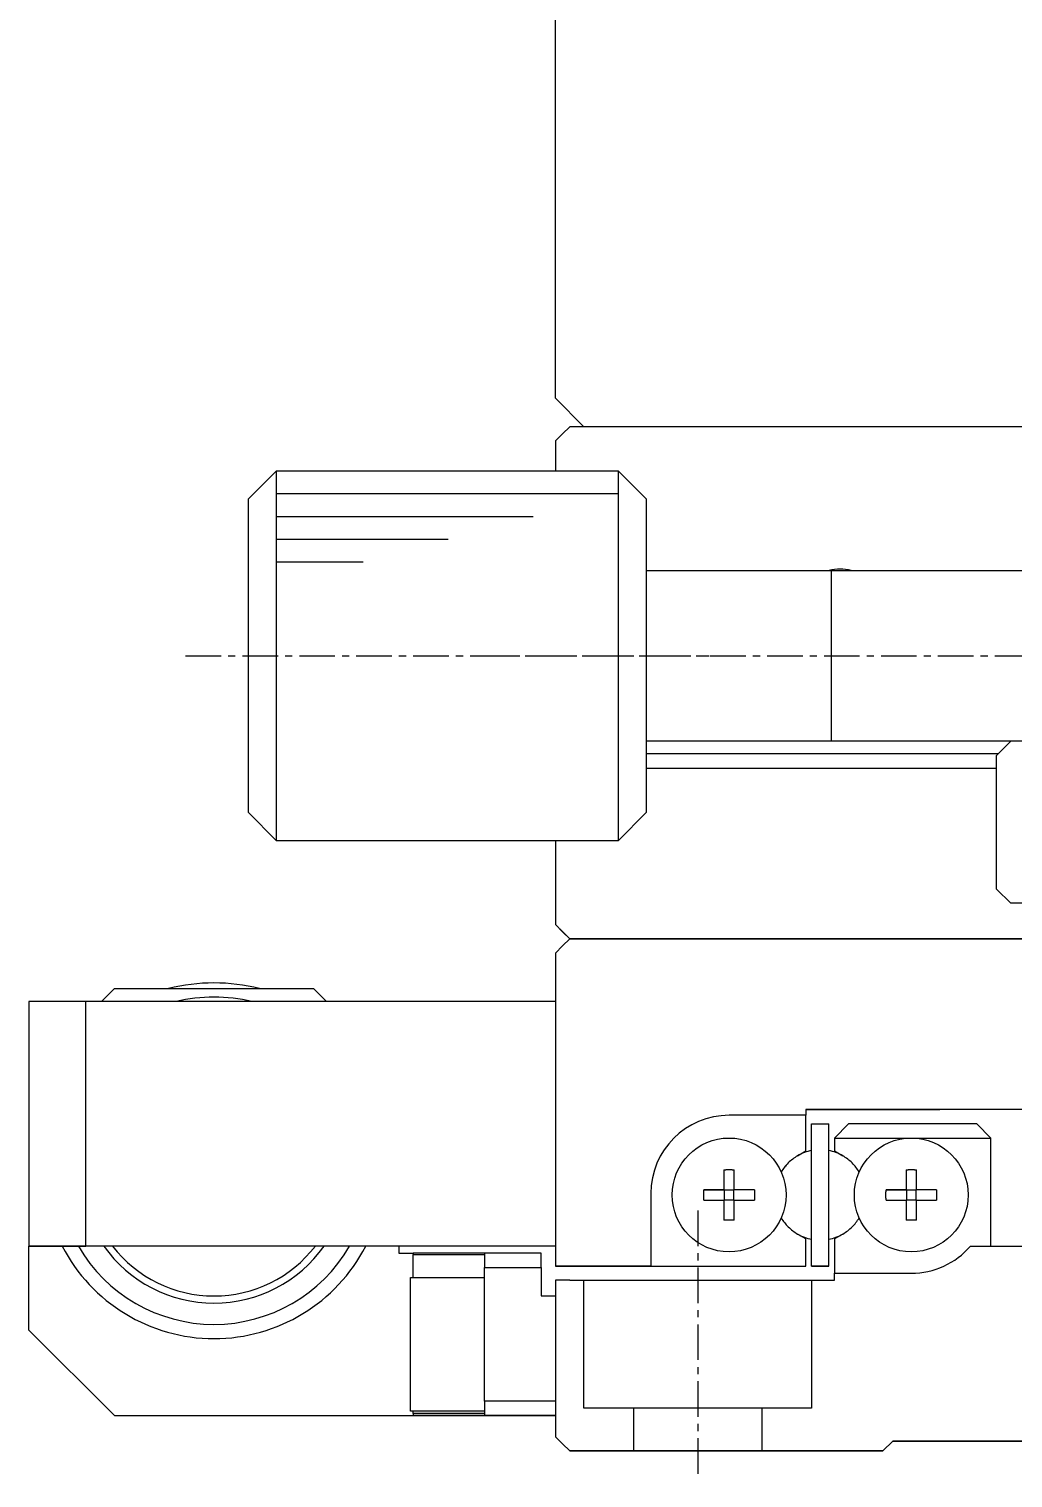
# Model space of a CAD drawing. Extents: x 79 to 327, y 129 to 372.
# Drawn here: x 225.1 to 259.7, y 178.1 to 229 of the extents above; entities that cross this region are included whole.
import ezdxf

# ---------------------------------------------------------------- set-up
doc = ezdxf.new("R2010")
doc.units = 0
doc.linetypes.add('CENTER', pattern=[2, 1.25, -0.25, 0.25, -0.25])
doc.layers.get('0').update_dxf_attribs({"linetype": 'CONTINUOUS'})
doc.layers.add('CENTER', color=1, linetype='CENTER')

msp = doc.modelspace()

# ---------------------------------------------------------------- linework, layer by layer
at = {"color": 7, "linetype": 'CONTINUOUS'}
for p, q in [((243.6, 216.01), (243.6, 309.01)), ((243.6, 216.01), (244.6, 215.01)), ((243.85, 214.76), (244.1, 215.01)), ((313.1, 215.01), (244.1, 215.01)), ((243.85, 214.76), (243.6, 214.51)), ((243.6, 214.51), (243.6, 213.46)), ((232.8, 212.46), (233.8, 213.46)), ((233.8, 200.46), (233.8, 213.46)), ((233.8, 213.46), (245.8, 213.46)), ((245.8, 213.46), (245.8, 206.901)), ((245.8, 213.46), (246.8, 212.46)), ((232.8, 212.46), (232.8, 201.46)), ((246.8, 206.91), (246.8, 212.46)), ((246.8, 209.96), (253.305, 209.96)), ((253.295, 209.96), (262.3, 209.96)), ((253.3, 203.96), (253.3, 209.96)), ((245.8, 206.901), (245.8, 200.46)), ((246.8, 201.46), (246.8, 206.91)), ((253.3, 203.96), (246.8, 203.96)), ((253.3, 203.96), (253.295, 203.96)), ((262.3, 203.96), (253.3, 203.96)), ((253.305, 203.96), (253.3, 203.96)), ((259.1, 203.46), (259.6, 203.96)), ((259.15, 203.51), (246.8, 203.51)), ((259.1, 198.76), (259.1, 203.46)), ((246.8, 203.01), (259.1, 203.01)), ((233.8, 200.46), (232.8, 201.46)), ((246.8, 201.46), (245.8, 200.46)), ((245.8, 200.46), (233.8, 200.46)), ((243.6, 200.46), (243.6, 197.51)), ((259.6, 198.26), (259.1, 198.76)), ((264.648, 198.26), (259.6, 198.26)), ((243.85, 197.26), (243.6, 197.51)), ((243.6, 197.51), (243.85, 197.26)), ((244.1, 197.01), (243.75, 197.36)), ((243.75, 197.36), (244.1, 197.01)), ((244.1, 197.01), (243.85, 197.26)), ((243.85, 197.26), (244.1, 197.01)), ((243.85, 196.76), (243.6, 196.51)), ((244.1, 197.01), (243.85, 196.76)), ((313.1, 197.01), (244.1, 197.01)), ((244.1, 197.01), (313.1, 197.01)), ((243.6, 196.51), (243.6, 185.51)), ((227.65, 194.81), (228.1, 195.26)), ((228.1, 195.26), (235.1, 195.26)), ((235.1, 195.26), (235.55, 194.81)), ((227.1, 194.81), (225.1, 194.81)), ((225.1, 194.81), (225.1, 186.21)), ((227.1, 186.21), (227.1, 194.81)), ((243.6, 194.81), (227.1, 194.81)), ((304.8, 191.01), (252.4, 191.01)), ((252.4, 191.01), (257.1, 191.01)), ((252.4, 191.01), (252.4, 190.81)), ((252.4, 190.81), (249.7, 190.81)), ((252.4, 190.81), (249.7, 190.81)), ((252.4, 189.554), (252.4, 190.81)), ((252.6, 185.51), (252.6, 190.51)), ((252.6, 190.51), (253.2, 190.51)), ((253.2, 185.51), (253.2, 190.51)), ((253.9, 190.51), (253.4, 190.01)), ((258.4, 190.51), (253.9, 190.51)), ((258.9, 190.01), (258.4, 190.51)), ((253.4, 190.01), (253.4, 189.554)), ((253.4, 190.01), (256.1, 190.01)), ((256.1, 190.01), (258.9, 190.01)), ((258.9, 186.21), (258.9, 190.01)), ((252.106, 189.384), (252.4, 189.554)), ((252.106, 189.384), (252.4, 189.554)), ((253.4, 189.554), (253.694, 189.384)), ((253.4, 189.554), (253.694, 189.384)), ((249.52, 188.896), (249.52, 188.19)), ((249.88, 188.19), (249.88, 188.896)), ((255.92, 188.896), (255.92, 188.19)), ((256.28, 188.19), (256.28, 188.896)), ((246.95, 188.06), (246.95, 185.51)), ((248.814, 188.19), (249.52, 188.19)), ((249.52, 188.19), (248.814, 188.19)), ((249.531, 188.179), (249.52, 188.19)), ((249.87, 188.179), (249.531, 188.179)), ((249.531, 188.179), (249.531, 187.84)), ((249.87, 188.179), (249.88, 188.19)), ((249.87, 187.84), (249.87, 188.179)), ((250.587, 188.19), (249.88, 188.19)), ((250.587, 188.19), (249.88, 188.19)), ((255.214, 188.19), (255.92, 188.19)), ((255.92, 188.19), (255.214, 188.19)), ((255.931, 188.179), (255.92, 188.19)), ((256.27, 188.179), (255.931, 188.179)), ((255.931, 188.179), (255.931, 187.84)), ((256.27, 188.179), (256.28, 188.19)), ((256.27, 187.84), (256.27, 188.179)), ((256.987, 188.19), (256.28, 188.19)), ((256.987, 188.19), (256.28, 188.19)), ((248.814, 187.83), (249.52, 187.83)), ((249.531, 187.84), (249.52, 187.83)), ((249.52, 187.83), (249.52, 187.123)), ((249.531, 187.84), (249.87, 187.84)), ((249.87, 187.84), (249.88, 187.83)), ((249.88, 187.123), (249.88, 187.83)), ((249.88, 187.83), (250.587, 187.83)), ((255.214, 187.83), (255.92, 187.83)), ((255.931, 187.84), (255.92, 187.83)), ((255.92, 187.83), (255.92, 187.123)), ((255.931, 187.84), (256.27, 187.84)), ((256.27, 187.84), (256.28, 187.83)), ((256.28, 187.123), (256.28, 187.83)), ((256.28, 187.83), (256.987, 187.83)), ((252.4, 186.465), (252.106, 186.635)), ((252.4, 185.51), (252.4, 186.465)), ((253.694, 186.635), (253.4, 186.465)), ((253.4, 186.465), (253.4, 185.26)), ((225.1, 186.21), (227.1, 186.21)), ((238.6, 186.21), (225.1, 186.21)), ((225.1, 183.26), (225.1, 186.21)), ((243.6, 186.21), (227.1, 186.21)), ((238.1, 186.21), (238.1, 185.96)), ((238.1, 185.96), (238.6, 185.96)), ((243.6, 186.21), (238.6, 186.21)), ((241.1, 185.96), (238.6, 185.96)), ((238.6, 185.96), (238.6, 185.919)), ((238.6, 185.11), (238.6, 185.919)), ((238.6, 185.919), (241.1, 185.919)), ((243.1, 185.96), (241.1, 185.96)), ((241.1, 185.96), (241.1, 185.46)), ((243.1, 185.46), (243.1, 185.96)), ((258.179, 186.21), (299.021, 186.21)), ((241.1, 180.76), (241.1, 185.46)), ((241.1, 185.46), (243.1, 185.46)), ((243.1, 185.46), (243.1, 184.46)), ((244.1, 185.51), (243.6, 185.51)), ((243.6, 185.51), (244.1, 185.51)), ((244.1, 185.51), (246.95, 185.51)), ((246.95, 185.51), (244.1, 185.51)), ((246.95, 185.51), (252.4, 185.51)), ((246.95, 185.51), (252.4, 185.51)), ((253.2, 185.51), (252.6, 185.51)), ((252.6, 185.51), (253.2, 185.51)), ((238.5, 180.41), (238.5, 185.11)), ((238.5, 185.11), (241.1, 185.11)), ((243.6, 185.01), (243.6, 179.51)), ((244.1, 185.01), (243.6, 185.01)), ((244.1, 185.01), (253.4, 185.01)), ((253.4, 185.01), (253.4, 185.26)), ((253.4, 185.26), (256.1, 185.26)), ((243.1, 184.46), (243.6, 184.46)), ((225.1, 183.26), (228.1, 180.26)), ((228.1, 180.26), (225.1, 183.26)), ((241.1, 180.41), (238.5, 180.41)), ((238.6, 180.329), (238.6, 180.41)), ((238.6, 180.329), (238.6, 180.26)), ((241.1, 180.329), (238.6, 180.329)), ((243.6, 180.76), (241.1, 180.76)), ((241.1, 180.76), (241.1, 180.26)), ((228.1, 180.26), (238.6, 180.26)), ((228.1, 180.26), (230.1, 180.26)), ((233.1, 180.26), (238.6, 180.26)), ((241.1, 180.26), (238.6, 180.26)), ((238.6, 180.26), (241.1, 180.26)), ((243.6, 180.26), (241.1, 180.26)), ((241.1, 180.26), (243.6, 180.26)), ((243.85, 179.26), (243.6, 179.51)), ((243.6, 179.51), (243.85, 179.26)), ((255.1, 179.01), (255.45, 179.36)), ((255.45, 179.36), (255.1, 179.01)), ((301.75, 179.36), (255.45, 179.36)), ((255.45, 179.36), (265.7, 179.36)), ((243.85, 179.26), (244.1, 179.01)), ((244.1, 179.01), (243.85, 179.26)), ((255.1, 179.01), (244.1, 179.01)), ((244.1, 179.01), (255.1, 179.01)), ((246.35, 179.01), (250.85, 179.01)), ((246.35, 179.01), (250.85, 179.01)), ((246.35, 179.01), (250.85, 179.01)), ((246.35, 179.01), (250.85, 179.01))]:
    msp.add_line(p, q, dxfattribs=at)
at = {"color": 3, "linetype": 'CONTINUOUS'}
for p, q in [((233.8, 212.66), (245.8, 212.66)), ((233.8, 211.86), (242.815, 211.86)), ((233.8, 211.06), (239.829, 211.06)), ((233.8, 210.26), (236.843, 210.26)), ((244.6, 180.51), (244.6, 185.01)), ((252.6, 185.01), (252.6, 180.51)), ((252.6, 180.51), (244.6, 180.51)), ((246.35, 179.01), (246.35, 180.51)), ((250.85, 180.51), (250.85, 179.01))]:
    msp.add_line(p, q, dxfattribs=at)
at = {"color": 7, "linetype": 'CONTINUOUS'}
for points in [[(249.519, 188.896, 0), (249.523, 188.896, 0), (249.525, 188.896, 0), (249.529, 188.896, 0), (249.531, 188.896, 0), (249.533, 188.896, 0), (249.537, 188.896, 0), (249.539, 188.897, 0), (249.543, 188.897, 0), (249.545, 188.897, 0), (249.547, 188.897, 0), (249.551, 188.897, 0), (249.553, 188.897, 0), (249.557, 188.897, 0), (249.559, 188.897, 0), (249.561, 188.897, 0), (249.565, 188.897, 0), (249.567, 188.897, 0), (249.571, 188.897, 0), (249.573, 188.897, 0), (249.575, 188.897, 0), (249.579, 188.897, 0), (249.581, 188.897, 0), (249.585, 188.897, 0), (249.587, 188.897, 0), (249.589, 188.897, 0), (249.593, 188.898, 0), (249.595, 188.898, 0), (249.599, 188.898, 0), (249.601, 188.898, 0), (249.605, 188.898, 0), (249.607, 188.898, 0), (249.609, 188.898, 0), (249.613, 188.898, 0), (249.615, 188.898, 0), (249.619, 188.898, 0), (249.621, 188.898, 0), (249.623, 188.898, 0), (249.627, 188.898, 0), (249.629, 188.898, 0), (249.633, 188.898, 0), (249.635, 188.898, 0), (249.637, 188.898, 0), (249.641, 188.898, 0), (249.643, 188.898, 0), (249.647, 188.898, 0), (249.649, 188.898, 0), (249.651, 188.898, 0), (249.655, 188.898, 0), (249.657, 188.898, 0), (249.661, 188.898, 0), (249.663, 188.898, 0), (249.665, 188.898, 0), (249.669, 188.898, 0), (249.671, 188.898, 0), (249.675, 188.898, 0), (249.677, 188.898, 0), (249.681, 188.898, 0), (249.683, 188.898, 0), (249.685, 188.898, 0), (249.689, 188.898, 0), (249.691, 188.898, 0), (249.695, 188.898, 0), (249.697, 188.898, 0), (249.699, 188.898, 0), (249.703, 188.898, 0), (249.705, 188.898, 0), (249.709, 188.898, 0), (249.711, 188.898, 0), (249.713, 188.898, 0), (249.717, 188.898, 0), (249.719, 188.898, 0), (249.723, 188.898, 0), (249.725, 188.898, 0), (249.727, 188.898, 0), (249.731, 188.898, 0), (249.733, 188.898, 0), (249.737, 188.898, 0), (249.739, 188.898, 0), (249.741, 188.898, 0), (249.745, 188.898, 0), (249.747, 188.898, 0), (249.751, 188.898, 0), (249.753, 188.898, 0), (249.755, 188.898, 0), (249.759, 188.898, 0), (249.761, 188.898, 0), (249.765, 188.898, 0), (249.767, 188.898, 0), (249.771, 188.898, 0), (249.773, 188.898, 0), (249.775, 188.898, 0), (249.779, 188.898, 0), (249.781, 188.898, 0), (249.785, 188.898, 0), (249.787, 188.898, 0), (249.789, 188.898, 0), (249.793, 188.898, 0), (249.795, 188.898, 0), (249.799, 188.898, 0), (249.801, 188.898, 0), (249.803, 188.898, 0), (249.807, 188.898, 0), (249.809, 188.897, 0), (249.813, 188.897, 0), (249.815, 188.897, 0), (249.817, 188.897, 0), (249.821, 188.897, 0), (249.823, 188.897, 0), (249.827, 188.897, 0), (249.829, 188.897, 0), (249.831, 188.897, 0), (249.835, 188.897, 0), (249.837, 188.897, 0), (249.841, 188.897, 0), (249.843, 188.897, 0), (249.845, 188.897, 0), (249.849, 188.897, 0), (249.851, 188.897, 0), (249.855, 188.897, 0), (249.857, 188.897, 0), (249.861, 188.897, 0), (249.863, 188.896, 0), (249.865, 188.896, 0), (249.869, 188.896, 0), (249.871, 188.896, 0), (249.875, 188.896, 0), (249.877, 188.896, 0), (249.879, 188.896, 0)], [(255.919, 188.896, 0), (255.923, 188.896, 0), (255.925, 188.896, 0), (255.929, 188.896, 0), (255.931, 188.896, 0), (255.933, 188.896, 0), (255.937, 188.896, 0), (255.939, 188.897, 0), (255.943, 188.897, 0), (255.945, 188.897, 0), (255.947, 188.897, 0), (255.951, 188.897, 0), (255.953, 188.897, 0), (255.957, 188.897, 0), (255.959, 188.897, 0), (255.961, 188.897, 0), (255.965, 188.897, 0), (255.967, 188.897, 0), (255.971, 188.897, 0), (255.973, 188.897, 0), (255.975, 188.897, 0), (255.979, 188.897, 0), (255.981, 188.897, 0), (255.985, 188.897, 0), (255.987, 188.897, 0), (255.989, 188.897, 0), (255.993, 188.898, 0), (255.995, 188.898, 0), (255.999, 188.898, 0), (256.001, 188.898, 0), (256.005, 188.898, 0), (256.007, 188.898, 0), (256.009, 188.898, 0), (256.013, 188.898, 0), (256.015, 188.898, 0), (256.019, 188.898, 0), (256.021, 188.898, 0), (256.023, 188.898, 0), (256.027, 188.898, 0), (256.029, 188.898, 0), (256.033, 188.898, 0), (256.035, 188.898, 0), (256.037, 188.898, 0), (256.041, 188.898, 0), (256.043, 188.898, 0), (256.047, 188.898, 0), (256.049, 188.898, 0), (256.051, 188.898, 0), (256.055, 188.898, 0), (256.057, 188.898, 0), (256.061, 188.898, 0), (256.063, 188.898, 0), (256.065, 188.898, 0), (256.069, 188.898, 0), (256.071, 188.898, 0), (256.075, 188.898, 0), (256.077, 188.898, 0), (256.081, 188.898, 0), (256.083, 188.898, 0), (256.085, 188.898, 0), (256.089, 188.898, 0), (256.091, 188.898, 0), (256.095, 188.898, 0), (256.097, 188.898, 0), (256.099, 188.898, 0), (256.103, 188.898, 0), (256.105, 188.898, 0), (256.109, 188.898, 0), (256.111, 188.898, 0), (256.113, 188.898, 0), (256.117, 188.898, 0), (256.119, 188.898, 0), (256.123, 188.898, 0), (256.125, 188.898, 0), (256.127, 188.898, 0), (256.131, 188.898, 0), (256.133, 188.898, 0), (256.137, 188.898, 0), (256.139, 188.898, 0), (256.141, 188.898, 0), (256.145, 188.898, 0), (256.147, 188.898, 0), (256.151, 188.898, 0), (256.153, 188.898, 0), (256.155, 188.898, 0), (256.159, 188.898, 0), (256.161, 188.898, 0), (256.165, 188.898, 0), (256.167, 188.898, 0), (256.171, 188.898, 0), (256.173, 188.898, 0), (256.175, 188.898, 0), (256.179, 188.898, 0), (256.181, 188.898, 0), (256.185, 188.898, 0), (256.187, 188.898, 0), (256.189, 188.898, 0), (256.193, 188.898, 0), (256.195, 188.898, 0), (256.199, 188.898, 0), (256.201, 188.898, 0), (256.203, 188.898, 0), (256.207, 188.898, 0), (256.209, 188.897, 0), (256.213, 188.897, 0), (256.215, 188.897, 0), (256.217, 188.897, 0), (256.221, 188.897, 0), (256.223, 188.897, 0), (256.227, 188.897, 0), (256.229, 188.897, 0), (256.231, 188.897, 0), (256.235, 188.897, 0), (256.237, 188.897, 0), (256.241, 188.897, 0), (256.243, 188.897, 0), (256.245, 188.897, 0), (256.249, 188.897, 0), (256.251, 188.897, 0), (256.255, 188.897, 0), (256.257, 188.897, 0), (256.261, 188.897, 0), (256.263, 188.896, 0), (256.265, 188.896, 0), (256.269, 188.896, 0), (256.271, 188.896, 0), (256.275, 188.896, 0), (256.277, 188.896, 0), (256.279, 188.896, 0)], [(248.813, 187.83, 0), (248.813, 187.833, 0), (248.813, 187.835, 0), (248.813, 187.838, 0), (248.813, 187.841, 0), (248.813, 187.844, 0), (248.813, 187.847, 0), (248.813, 187.849, 0), (248.813, 187.852, 0), (248.813, 187.855, 0), (248.813, 187.858, 0), (248.813, 187.861, 0), (248.813, 187.863, 0), (248.813, 187.866, 0), (248.813, 187.869, 0), (248.813, 187.872, 0), (248.813, 187.875, 0), (248.813, 187.877, 0), (248.813, 187.88, 0), (248.813, 187.883, 0), (248.813, 187.886, 0), (248.813, 187.889, 0), (248.813, 187.892, 0), (248.813, 187.894, 0), (248.811, 187.897, 0), (248.811, 187.9, 0), (248.811, 187.903, 0), (248.811, 187.906, 0), (248.811, 187.908, 0), (248.811, 187.911, 0), (248.811, 187.914, 0), (248.811, 187.917, 0), (248.811, 187.92, 0), (248.811, 187.922, 0), (248.811, 187.925, 0), (248.811, 187.928, 0), (248.811, 187.931, 0), (248.811, 187.934, 0), (248.811, 187.937, 0), (248.811, 187.939, 0), (248.811, 187.942, 0), (248.811, 187.945, 0), (248.811, 187.948, 0), (248.811, 187.951, 0), (248.811, 187.953, 0), (248.811, 187.956, 0), (248.811, 187.959, 0), (248.811, 187.962, 0), (248.811, 187.965, 0), (248.811, 187.967, 0), (248.811, 187.97, 0), (248.811, 187.973, 0), (248.811, 187.976, 0), (248.811, 187.979, 0), (248.811, 187.982, 0), (248.811, 187.984, 0), (248.811, 187.987, 0), (248.811, 187.99, 0), (248.811, 187.993, 0), (248.811, 187.996, 0), (248.811, 187.998, 0), (248.811, 188.001, 0), (248.811, 188.004, 0), (248.811, 188.007, 0), (248.811, 188.01, 0), (248.811, 188.013, 0), (248.811, 188.015, 0), (248.811, 188.018, 0), (248.811, 188.021, 0), (248.811, 188.024, 0), (248.811, 188.027, 0), (248.811, 188.029, 0), (248.811, 188.032, 0), (248.811, 188.035, 0), (248.811, 188.038, 0), (248.811, 188.041, 0), (248.811, 188.043, 0), (248.811, 188.046, 0), (248.811, 188.049, 0), (248.811, 188.052, 0), (248.811, 188.055, 0), (248.811, 188.058, 0), (248.811, 188.06, 0), (248.811, 188.063, 0), (248.811, 188.066, 0), (248.811, 188.069, 0), (248.811, 188.072, 0), (248.811, 188.074, 0), (248.811, 188.077, 0), (248.811, 188.08, 0), (248.811, 188.083, 0), (248.811, 188.086, 0), (248.811, 188.088, 0), (248.811, 188.091, 0), (248.811, 188.094, 0), (248.811, 188.097, 0), (248.811, 188.1, 0), (248.811, 188.103, 0), (248.811, 188.105, 0), (248.811, 188.108, 0), (248.811, 188.111, 0), (248.811, 188.114, 0), (248.811, 188.117, 0), (248.811, 188.119, 0), (248.811, 188.122, 0), (248.813, 188.125, 0), (248.813, 188.128, 0), (248.813, 188.131, 0), (248.813, 188.133, 0), (248.813, 188.136, 0), (248.813, 188.139, 0), (248.813, 188.142, 0), (248.813, 188.145, 0), (248.813, 188.148, 0), (248.813, 188.15, 0), (248.813, 188.153, 0), (248.813, 188.156, 0), (248.813, 188.159, 0), (248.813, 188.162, 0), (248.813, 188.164, 0), (248.813, 188.167, 0), (248.813, 188.17, 0), (248.813, 188.173, 0), (248.813, 188.176, 0), (248.813, 188.178, 0), (248.813, 188.181, 0), (248.813, 188.184, 0), (248.813, 188.187, 0), (248.813, 188.19, 0)], [(250.587, 188.19, 0), (250.587, 188.187, 0), (250.587, 188.184, 0), (250.587, 188.181, 0), (250.587, 188.178, 0), (250.587, 188.176, 0), (250.587, 188.173, 0), (250.587, 188.17, 0), (250.587, 188.167, 0), (250.587, 188.164, 0), (250.587, 188.162, 0), (250.587, 188.159, 0), (250.587, 188.156, 0), (250.587, 188.153, 0), (250.587, 188.15, 0), (250.587, 188.148, 0), (250.587, 188.145, 0), (250.587, 188.142, 0), (250.587, 188.139, 0), (250.587, 188.136, 0), (250.587, 188.133, 0), (250.587, 188.131, 0), (250.587, 188.128, 0), (250.587, 188.125, 0), (250.587, 188.122, 0), (250.587, 188.119, 0), (250.587, 188.117, 0), (250.587, 188.114, 0), (250.587, 188.111, 0), (250.587, 188.108, 0), (250.587, 188.105, 0), (250.587, 188.103, 0), (250.587, 188.1, 0), (250.587, 188.097, 0), (250.587, 188.094, 0), (250.587, 188.091, 0), (250.587, 188.088, 0), (250.587, 188.086, 0), (250.587, 188.083, 0), (250.587, 188.08, 0), (250.589, 188.077, 0), (250.589, 188.074, 0), (250.589, 188.072, 0), (250.589, 188.069, 0), (250.589, 188.066, 0), (250.589, 188.063, 0), (250.589, 188.06, 0), (250.589, 188.058, 0), (250.589, 188.055, 0), (250.589, 188.052, 0), (250.589, 188.049, 0), (250.589, 188.046, 0), (250.589, 188.043, 0), (250.589, 188.041, 0), (250.589, 188.038, 0), (250.589, 188.035, 0), (250.589, 188.032, 0), (250.589, 188.029, 0), (250.589, 188.027, 0), (250.589, 188.024, 0), (250.589, 188.021, 0), (250.589, 188.018, 0), (250.589, 188.015, 0), (250.589, 188.013, 0), (250.589, 188.01, 0), (250.589, 188.007, 0), (250.589, 188.004, 0), (250.589, 188.001, 0), (250.589, 187.998, 0), (250.589, 187.996, 0), (250.589, 187.993, 0), (250.589, 187.99, 0), (250.589, 187.987, 0), (250.589, 187.984, 0), (250.589, 187.982, 0), (250.589, 187.979, 0), (250.589, 187.976, 0), (250.589, 187.973, 0), (250.589, 187.97, 0), (250.589, 187.967, 0), (250.589, 187.965, 0), (250.589, 187.962, 0), (250.589, 187.959, 0), (250.589, 187.956, 0), (250.589, 187.953, 0), (250.589, 187.951, 0), (250.589, 187.948, 0), (250.589, 187.945, 0), (250.589, 187.942, 0), (250.587, 187.939, 0), (250.587, 187.937, 0), (250.587, 187.934, 0), (250.587, 187.931, 0), (250.587, 187.928, 0), (250.587, 187.925, 0), (250.587, 187.922, 0), (250.587, 187.92, 0), (250.587, 187.917, 0), (250.587, 187.914, 0), (250.587, 187.911, 0), (250.587, 187.908, 0), (250.587, 187.906, 0), (250.587, 187.903, 0), (250.587, 187.9, 0), (250.587, 187.897, 0), (250.587, 187.894, 0), (250.587, 187.892, 0), (250.587, 187.889, 0), (250.587, 187.886, 0), (250.587, 187.883, 0), (250.587, 187.88, 0), (250.587, 187.877, 0), (250.587, 187.875, 0), (250.587, 187.872, 0), (250.587, 187.869, 0), (250.587, 187.866, 0), (250.587, 187.863, 0), (250.587, 187.861, 0), (250.587, 187.858, 0), (250.587, 187.855, 0), (250.587, 187.852, 0), (250.587, 187.849, 0), (250.587, 187.847, 0), (250.587, 187.844, 0), (250.587, 187.841, 0), (250.587, 187.838, 0), (250.587, 187.835, 0), (250.587, 187.833, 0), (250.587, 187.83, 0)], [(255.213, 187.83, 0), (255.213, 187.833, 0), (255.213, 187.835, 0), (255.213, 187.838, 0), (255.213, 187.841, 0), (255.213, 187.844, 0), (255.213, 187.847, 0), (255.213, 187.849, 0), (255.213, 187.852, 0), (255.213, 187.855, 0), (255.213, 187.858, 0), (255.213, 187.861, 0), (255.213, 187.863, 0), (255.213, 187.866, 0), (255.213, 187.869, 0), (255.213, 187.872, 0), (255.213, 187.875, 0), (255.213, 187.877, 0), (255.213, 187.88, 0), (255.213, 187.883, 0), (255.213, 187.886, 0), (255.213, 187.889, 0), (255.213, 187.892, 0), (255.213, 187.894, 0), (255.211, 187.897, 0), (255.211, 187.9, 0), (255.211, 187.903, 0), (255.211, 187.906, 0), (255.211, 187.908, 0), (255.211, 187.911, 0), (255.211, 187.914, 0), (255.211, 187.917, 0), (255.211, 187.92, 0), (255.211, 187.922, 0), (255.211, 187.925, 0), (255.211, 187.928, 0), (255.211, 187.931, 0), (255.211, 187.934, 0), (255.211, 187.937, 0), (255.211, 187.939, 0), (255.211, 187.942, 0), (255.211, 187.945, 0), (255.211, 187.948, 0), (255.211, 187.951, 0), (255.211, 187.953, 0), (255.211, 187.956, 0), (255.211, 187.959, 0), (255.211, 187.962, 0), (255.211, 187.965, 0), (255.211, 187.967, 0), (255.211, 187.97, 0), (255.211, 187.973, 0), (255.211, 187.976, 0), (255.211, 187.979, 0), (255.211, 187.982, 0), (255.211, 187.984, 0), (255.211, 187.987, 0), (255.211, 187.99, 0), (255.211, 187.993, 0), (255.211, 187.996, 0), (255.211, 187.998, 0), (255.211, 188.001, 0), (255.211, 188.004, 0), (255.211, 188.007, 0), (255.211, 188.01, 0), (255.211, 188.013, 0), (255.211, 188.015, 0), (255.211, 188.018, 0), (255.211, 188.021, 0), (255.211, 188.024, 0), (255.211, 188.027, 0), (255.211, 188.029, 0), (255.211, 188.032, 0), (255.211, 188.035, 0), (255.211, 188.038, 0), (255.211, 188.041, 0), (255.211, 188.043, 0), (255.211, 188.046, 0), (255.211, 188.049, 0), (255.211, 188.052, 0), (255.211, 188.055, 0), (255.211, 188.058, 0), (255.211, 188.06, 0), (255.211, 188.063, 0), (255.211, 188.066, 0), (255.211, 188.069, 0), (255.211, 188.072, 0), (255.211, 188.074, 0), (255.211, 188.077, 0), (255.211, 188.08, 0), (255.211, 188.083, 0), (255.211, 188.086, 0), (255.211, 188.088, 0), (255.211, 188.091, 0), (255.211, 188.094, 0), (255.211, 188.097, 0), (255.211, 188.1, 0), (255.211, 188.103, 0), (255.211, 188.105, 0), (255.211, 188.108, 0), (255.211, 188.111, 0), (255.211, 188.114, 0), (255.211, 188.117, 0), (255.211, 188.119, 0), (255.211, 188.122, 0), (255.213, 188.125, 0), (255.213, 188.128, 0), (255.213, 188.131, 0), (255.213, 188.133, 0), (255.213, 188.136, 0), (255.213, 188.139, 0), (255.213, 188.142, 0), (255.213, 188.145, 0), (255.213, 188.148, 0), (255.213, 188.15, 0), (255.213, 188.153, 0), (255.213, 188.156, 0), (255.213, 188.159, 0), (255.213, 188.162, 0), (255.213, 188.164, 0), (255.213, 188.167, 0), (255.213, 188.17, 0), (255.213, 188.173, 0), (255.213, 188.176, 0), (255.213, 188.178, 0), (255.213, 188.181, 0), (255.213, 188.184, 0), (255.213, 188.187, 0), (255.213, 188.19, 0)], [(256.987, 188.19, 0), (256.987, 188.187, 0), (256.987, 188.184, 0), (256.987, 188.181, 0), (256.987, 188.178, 0), (256.987, 188.176, 0), (256.987, 188.173, 0), (256.987, 188.17, 0), (256.987, 188.167, 0), (256.987, 188.164, 0), (256.987, 188.162, 0), (256.987, 188.159, 0), (256.987, 188.156, 0), (256.987, 188.153, 0), (256.987, 188.15, 0), (256.987, 188.148, 0), (256.987, 188.145, 0), (256.987, 188.142, 0), (256.987, 188.139, 0), (256.987, 188.136, 0), (256.987, 188.133, 0), (256.987, 188.131, 0), (256.987, 188.128, 0), (256.987, 188.125, 0), (256.987, 188.122, 0), (256.987, 188.119, 0), (256.987, 188.117, 0), (256.987, 188.114, 0), (256.987, 188.111, 0), (256.987, 188.108, 0), (256.987, 188.105, 0), (256.987, 188.103, 0), (256.987, 188.1, 0), (256.987, 188.097, 0), (256.987, 188.094, 0), (256.987, 188.091, 0), (256.987, 188.088, 0), (256.987, 188.086, 0), (256.987, 188.083, 0), (256.987, 188.08, 0), (256.989, 188.077, 0), (256.989, 188.074, 0), (256.989, 188.072, 0), (256.989, 188.069, 0), (256.989, 188.066, 0), (256.989, 188.063, 0), (256.989, 188.06, 0), (256.989, 188.058, 0), (256.989, 188.055, 0), (256.989, 188.052, 0), (256.989, 188.049, 0), (256.989, 188.046, 0), (256.989, 188.043, 0), (256.989, 188.041, 0), (256.989, 188.038, 0), (256.989, 188.035, 0), (256.989, 188.032, 0), (256.989, 188.029, 0), (256.989, 188.027, 0), (256.989, 188.024, 0), (256.989, 188.021, 0), (256.989, 188.018, 0), (256.989, 188.015, 0), (256.989, 188.013, 0), (256.989, 188.01, 0), (256.989, 188.007, 0), (256.989, 188.004, 0), (256.989, 188.001, 0), (256.989, 187.998, 0), (256.989, 187.996, 0), (256.989, 187.993, 0), (256.989, 187.99, 0), (256.989, 187.987, 0), (256.989, 187.984, 0), (256.989, 187.982, 0), (256.989, 187.979, 0), (256.989, 187.976, 0), (256.989, 187.973, 0), (256.989, 187.97, 0), (256.989, 187.967, 0), (256.989, 187.965, 0), (256.989, 187.962, 0), (256.989, 187.959, 0), (256.989, 187.956, 0), (256.989, 187.953, 0), (256.989, 187.951, 0), (256.989, 187.948, 0), (256.989, 187.945, 0), (256.989, 187.942, 0), (256.987, 187.939, 0), (256.987, 187.937, 0), (256.987, 187.934, 0), (256.987, 187.931, 0), (256.987, 187.928, 0), (256.987, 187.925, 0), (256.987, 187.922, 0), (256.987, 187.92, 0), (256.987, 187.917, 0), (256.987, 187.914, 0), (256.987, 187.911, 0), (256.987, 187.908, 0), (256.987, 187.906, 0), (256.987, 187.903, 0), (256.987, 187.9, 0), (256.987, 187.897, 0), (256.987, 187.894, 0), (256.987, 187.892, 0), (256.987, 187.889, 0), (256.987, 187.886, 0), (256.987, 187.883, 0), (256.987, 187.88, 0), (256.987, 187.877, 0), (256.987, 187.875, 0), (256.987, 187.872, 0), (256.987, 187.869, 0), (256.987, 187.866, 0), (256.987, 187.863, 0), (256.987, 187.861, 0), (256.987, 187.858, 0), (256.987, 187.855, 0), (256.987, 187.852, 0), (256.987, 187.849, 0), (256.987, 187.847, 0), (256.987, 187.844, 0), (256.987, 187.841, 0), (256.987, 187.838, 0), (256.987, 187.835, 0), (256.987, 187.833, 0), (256.987, 187.83, 0)], [(249.879, 187.123, 0), (249.877, 187.123, 0), (249.875, 187.123, 0), (249.871, 187.123, 0), (249.869, 187.123, 0), (249.865, 187.123, 0), (249.863, 187.123, 0), (249.861, 187.123, 0), (249.857, 187.123, 0), (249.855, 187.123, 0), (249.851, 187.123, 0), (249.849, 187.123, 0), (249.845, 187.123, 0), (249.843, 187.123, 0), (249.841, 187.122, 0), (249.837, 187.122, 0), (249.835, 187.122, 0), (249.831, 187.122, 0), (249.829, 187.122, 0), (249.827, 187.122, 0), (249.823, 187.122, 0), (249.821, 187.122, 0), (249.817, 187.122, 0), (249.815, 187.122, 0), (249.813, 187.122, 0), (249.809, 187.122, 0), (249.807, 187.122, 0), (249.803, 187.122, 0), (249.801, 187.122, 0), (249.799, 187.122, 0), (249.795, 187.122, 0), (249.793, 187.122, 0), (249.789, 187.122, 0), (249.787, 187.122, 0), (249.785, 187.122, 0), (249.781, 187.122, 0), (249.779, 187.122, 0), (249.775, 187.121, 0), (249.773, 187.121, 0), (249.771, 187.121, 0), (249.767, 187.121, 0), (249.765, 187.121, 0), (249.761, 187.121, 0), (249.759, 187.121, 0), (249.755, 187.121, 0), (249.753, 187.121, 0), (249.751, 187.121, 0), (249.747, 187.121, 0), (249.745, 187.121, 0), (249.741, 187.121, 0), (249.739, 187.121, 0), (249.737, 187.121, 0), (249.733, 187.121, 0), (249.731, 187.121, 0), (249.727, 187.121, 0), (249.725, 187.121, 0), (249.723, 187.121, 0), (249.719, 187.121, 0), (249.717, 187.121, 0), (249.713, 187.121, 0), (249.711, 187.121, 0), (249.709, 187.121, 0), (249.705, 187.121, 0), (249.703, 187.121, 0), (249.699, 187.121, 0), (249.697, 187.121, 0), (249.695, 187.121, 0), (249.691, 187.121, 0), (249.689, 187.121, 0), (249.685, 187.121, 0), (249.683, 187.121, 0), (249.681, 187.121, 0), (249.677, 187.121, 0), (249.675, 187.121, 0), (249.671, 187.121, 0), (249.669, 187.121, 0), (249.665, 187.121, 0), (249.663, 187.121, 0), (249.661, 187.121, 0), (249.657, 187.121, 0), (249.655, 187.121, 0), (249.651, 187.121, 0), (249.649, 187.121, 0), (249.647, 187.121, 0), (249.643, 187.121, 0), (249.641, 187.121, 0), (249.637, 187.121, 0), (249.635, 187.121, 0), (249.633, 187.121, 0), (249.629, 187.121, 0), (249.627, 187.121, 0), (249.623, 187.121, 0), (249.621, 187.122, 0), (249.619, 187.122, 0), (249.615, 187.122, 0), (249.613, 187.122, 0), (249.609, 187.122, 0), (249.607, 187.122, 0), (249.605, 187.122, 0), (249.601, 187.122, 0), (249.599, 187.122, 0), (249.595, 187.122, 0), (249.593, 187.122, 0), (249.589, 187.122, 0), (249.587, 187.122, 0), (249.585, 187.122, 0), (249.581, 187.122, 0), (249.579, 187.122, 0), (249.575, 187.122, 0), (249.573, 187.122, 0), (249.571, 187.122, 0), (249.567, 187.122, 0), (249.565, 187.122, 0), (249.561, 187.122, 0), (249.559, 187.122, 0), (249.557, 187.123, 0), (249.553, 187.123, 0), (249.551, 187.123, 0), (249.547, 187.123, 0), (249.545, 187.123, 0), (249.543, 187.123, 0), (249.539, 187.123, 0), (249.537, 187.123, 0), (249.533, 187.123, 0), (249.531, 187.123, 0), (249.529, 187.123, 0), (249.525, 187.123, 0), (249.523, 187.123, 0), (249.519, 187.123, 0)], [(256.279, 187.123, 0), (256.277, 187.123, 0), (256.275, 187.123, 0), (256.271, 187.123, 0), (256.269, 187.123, 0), (256.265, 187.123, 0), (256.263, 187.123, 0), (256.261, 187.123, 0), (256.257, 187.123, 0), (256.255, 187.123, 0), (256.251, 187.123, 0), (256.249, 187.123, 0), (256.245, 187.123, 0), (256.243, 187.123, 0), (256.241, 187.122, 0), (256.237, 187.122, 0), (256.235, 187.122, 0), (256.231, 187.122, 0), (256.229, 187.122, 0), (256.227, 187.122, 0), (256.223, 187.122, 0), (256.221, 187.122, 0), (256.217, 187.122, 0), (256.215, 187.122, 0), (256.213, 187.122, 0), (256.209, 187.122, 0), (256.207, 187.122, 0), (256.203, 187.122, 0), (256.201, 187.122, 0), (256.199, 187.122, 0), (256.195, 187.122, 0), (256.193, 187.122, 0), (256.189, 187.122, 0), (256.187, 187.122, 0), (256.185, 187.122, 0), (256.181, 187.122, 0), (256.179, 187.122, 0), (256.175, 187.121, 0), (256.173, 187.121, 0), (256.171, 187.121, 0), (256.167, 187.121, 0), (256.165, 187.121, 0), (256.161, 187.121, 0), (256.159, 187.121, 0), (256.155, 187.121, 0), (256.153, 187.121, 0), (256.151, 187.121, 0), (256.147, 187.121, 0), (256.145, 187.121, 0), (256.141, 187.121, 0), (256.139, 187.121, 0), (256.137, 187.121, 0), (256.133, 187.121, 0), (256.131, 187.121, 0), (256.127, 187.121, 0), (256.125, 187.121, 0), (256.123, 187.121, 0), (256.119, 187.121, 0), (256.117, 187.121, 0), (256.113, 187.121, 0), (256.111, 187.121, 0), (256.109, 187.121, 0), (256.105, 187.121, 0), (256.103, 187.121, 0), (256.099, 187.121, 0), (256.097, 187.121, 0), (256.095, 187.121, 0), (256.091, 187.121, 0), (256.089, 187.121, 0), (256.085, 187.121, 0), (256.083, 187.121, 0), (256.081, 187.121, 0), (256.077, 187.121, 0), (256.075, 187.121, 0), (256.071, 187.121, 0), (256.069, 187.121, 0), (256.065, 187.121, 0), (256.063, 187.121, 0), (256.061, 187.121, 0), (256.057, 187.121, 0), (256.055, 187.121, 0), (256.051, 187.121, 0), (256.049, 187.121, 0), (256.047, 187.121, 0), (256.043, 187.121, 0), (256.041, 187.121, 0), (256.037, 187.121, 0), (256.035, 187.121, 0), (256.033, 187.121, 0), (256.029, 187.121, 0), (256.027, 187.121, 0), (256.023, 187.121, 0), (256.021, 187.122, 0), (256.019, 187.122, 0), (256.015, 187.122, 0), (256.013, 187.122, 0), (256.009, 187.122, 0), (256.007, 187.122, 0), (256.005, 187.122, 0), (256.001, 187.122, 0), (255.999, 187.122, 0), (255.995, 187.122, 0), (255.993, 187.122, 0), (255.989, 187.122, 0), (255.987, 187.122, 0), (255.985, 187.122, 0), (255.981, 187.122, 0), (255.979, 187.122, 0), (255.975, 187.122, 0), (255.973, 187.122, 0), (255.971, 187.122, 0), (255.967, 187.122, 0), (255.965, 187.122, 0), (255.961, 187.122, 0), (255.959, 187.122, 0), (255.957, 187.123, 0), (255.953, 187.123, 0), (255.951, 187.123, 0), (255.947, 187.123, 0), (255.945, 187.123, 0), (255.943, 187.123, 0), (255.939, 187.123, 0), (255.937, 187.123, 0), (255.933, 187.123, 0), (255.931, 187.123, 0), (255.929, 187.123, 0), (255.925, 187.123, 0), (255.923, 187.123, 0), (255.919, 187.123, 0)]]:
    msp.add_polyline3d(points, dxfattribs=at)
for centre in [(249.7, 188.01), (256.1, 188.01)]:
    msp.add_circle(centre, 2, dxfattribs=at)
at = {"color": 3, "linetype": 'CONTINUOUS'}
for centre, radius, start, end in [((253.6, 208.51), 1.5, 90, 104.8351), ((253.6, 208.51), 1.5, 75.1649, 90), ((231.6, 188.96), 4.75, 215.3765, 324.6235), ((231.6, 188.96), 4.5, 217.6699, 270), ((231.6, 188.96), 4.5, 270, 322.3301)]:
    msp.add_arc(centre, radius, start, end, dxfattribs=at)
at = {"color": 7, "linetype": 'CONTINUOUS'}
for centre, radius, start, end in [((231.6, 188.96), 6.5, 75.75, 104.25), ((231.6, 188.96), 6, 77.1614, 102.8386), ((249.7, 188.06), 2.75, 90, 180), ((252.9, 188.01), 1.588, 100.8931, 120), ((252.9, 188.01), 1.588, 60, 79.107), ((253.015, 187.895), 1.75, 134.9956, 148.1135), ((252.9, 188.01), 1.588, 135, 149.5668), ((252.9, 188.01), 1.588, 120, 135), ((252.9, 188.01), 1.588, 45, 60), ((252.785, 187.895), 1.75, 31.8865, 45.0044), ((252.9, 188.01), 1.588, 30.4333, 45), ((253.015, 188.125), 1.75, 211.8865, 225.0905), ((252.9, 188.01), 1.588, 210.4332, 225.0949), ((252.9, 188.01), 1.588, 315, 329.5667), ((252.785, 188.125), 1.75, 314.9956, 328.1135), ((252.9, 188.01), 1.588, 225.0949, 240), ((252.9, 188.01), 1.588, 240, 259.1069), ((252.9, 188.01), 1.588, 280.893, 300), ((252.9, 188.01), 1.588, 300, 315), ((231.6, 188.96), 6, 207.2796, 332.7204), ((231.6, 188.96), 5.5, 210, 330), ((231.6, 188.96), 4.75, 215.3765, 324.6235), ((256.1, 188.01), 2.75, 270, 319.1148)]:
    msp.add_arc(centre, radius, start, end, dxfattribs=at)
at = {"layer": 'CENTER', "color": 1, "linetype": 'CENTER'}
for p, q in [((230.6, 206.96), (249, 206.96)), ((241.037, 206.96), (290.198, 206.96)), ((248.6, 187.46), (248.6, 178.06))]:
    msp.add_line(p, q, dxfattribs=at)

doc.saveas('drawing.dxf')
